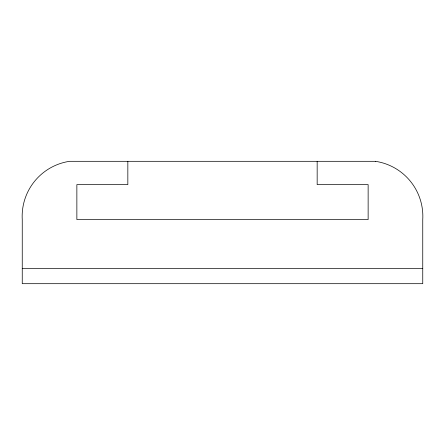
<?xml version="1.0" encoding="UTF-8"?>
<svg xmlns="http://www.w3.org/2000/svg" width="445" height="445" viewBox="0 0 445 445"><rect width="100%" height="100%" fill="white"/><g stroke="black" fill="none" stroke-linecap="round" stroke-linejoin="round"><path stroke-width="0.67" d="M22.25 268.53L422.75 268.53M317.163 161.312L317.163 184.614L368.137 184.614L368.137 219.569L76.863 219.569L76.863 184.614L127.837 184.614L127.837 161.312M375.419 161.312L69.581 161.312A55.636 55.636 0 0 0 22.25 219.569L22.25 283.688L422.75 283.688L422.75 219.569A55.636 55.636 0 0 0 375.419 161.312"/></g></svg>
